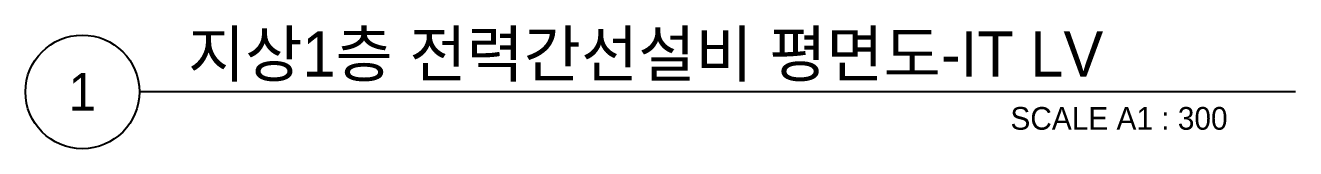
# Model space of a CAD drawing. Header units: millimetres. Extents: x -138191 to 245733, y -341087 to 835263.
# Drawn here: x 86978 to 137122, y -341087 to -336202 of the extents above; entities that cross this region are included whole.
import ezdxf
from ezdxf.enums import TextEntityAlignment as Align

# ---------------------------------------------------------------- set-up
doc = ezdxf.new("R2010")
doc.units = ezdxf.units.MM
doc.header["$LTSCALE"] = 300
doc.layers.add('-----41 Drawing Title', color=2, linetype='Continuous')
doc.styles.add('Gtx', font='')
doc.styles.get('Gtx').set_extended_font_data('Dotum')

msp = doc.modelspace()

# ---------------------------------------------------------------- linework, layer by layer
at = {"layer": '-----41 Drawing Title', "color": 7}
msp.add_line((137122, -338837), (91478, -338837), dxfattribs=at)
msp.add_circle((89228, -338837), 2250, dxfattribs=at)

# ---------------------------------------------------------------- texts
at = {"layer": '-----41 Drawing Title', "color": 2, "style": 'Gtx'}
msp.add_text('지상1층 전력간선설비 평면도-IT LV', height=1800, dxfattribs=at).set_placement((93395, -338237))
at = {"layer": '-----41 Drawing Title', "color": 7, "style": 'Gtx'}
msp.add_text('1', height=1500, dxfattribs=at).set_placement((89228, -338837), align=Align.MIDDLE)
at = {"layer": '-----41 Drawing Title', "style": 'Gtx'}
msp.add_text('SCALE A1 : 300', height=900, dxfattribs=at).set_placement((134438, -340337), align=Align.RIGHT)

doc.saveas('drawing.dxf')
